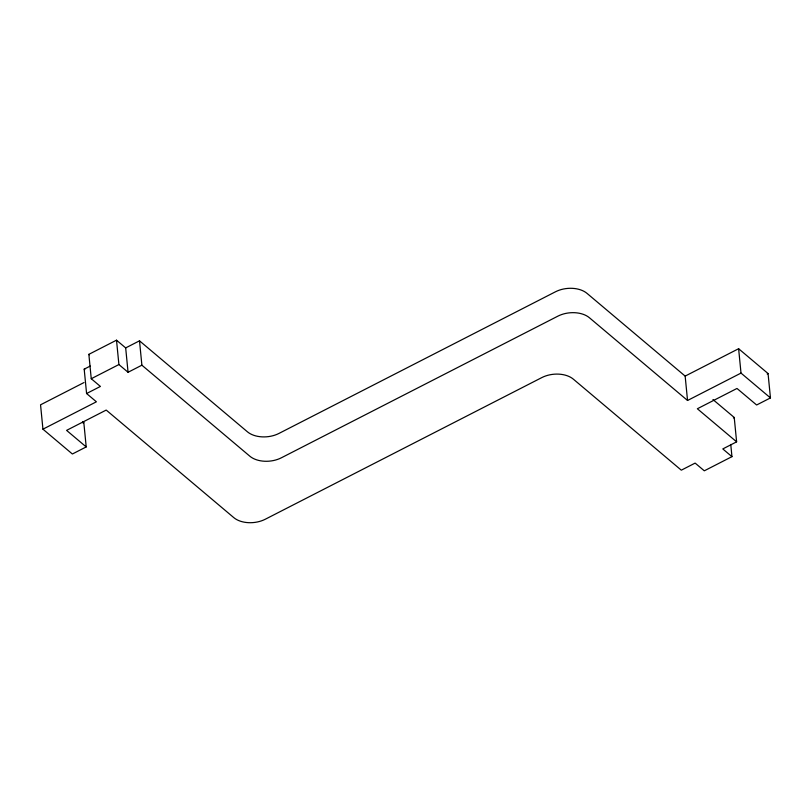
<?xml version="1.0" encoding="UTF-8"?>
<svg xmlns="http://www.w3.org/2000/svg" width="811" height="811" viewBox="0 0 811 811"><rect width="100%" height="100%" fill="white"/><g stroke="black" fill="none" stroke-linecap="round" stroke-linejoin="round"><path stroke-width="1.22" d="M90.244 366.055L84.192 369.157L86.584 393.528L100.412 386.441L91.248 378.727L88.865 354.346L116.51 340.184L125.675 347.909L128.067 372.279L141.884 365.193L249.849 456.208A22.667 14.426 -5.6 0 0 281.366 457.799L557.887 316.148A22.667 14.426 -5.6 0 1 589.404 317.74L687.546 400.482L741.011 373.09L770.45 397.917L756.622 404.993L736.996 388.449L697.359 408.754L736.621 441.843L722.794 448.929L731.948 456.654L704.303 470.816L695.139 463.091L681.311 470.177L573.357 379.163A22.667 14.426 -5.6 0 0 541.839 377.581L265.319 519.222A22.667 14.426 -5.6 0 1 233.801 517.631L106.211 410.072L66.583 430.377L86.209 446.922L72.382 454.008L42.942 429.181L40.55 404.811L83.989 382.559M125.675 347.909L139.502 340.823L247.456 431.837A22.667 14.426 -5.6 0 0 278.974 433.419L555.494 291.778A22.667 14.426 -5.6 0 1 587.012 293.369L685.153 376.101L687.546 400.482M91.248 378.727L118.903 364.555L128.067 372.279M42.942 429.181L96.397 401.8L86.584 393.528M82.955 422.997L83.817 422.551L86.209 446.922M685.153 376.101L738.618 348.72L768.058 373.536L770.45 397.917M767.196 373.983L768.058 373.536M733.367 417.918L734.229 417.472L736.621 441.843M712.96 399.549L734.229 417.472M88.865 354.346L89.433 354.833M84.192 369.157L84.81 369.674M82.59 421.517L83.817 422.551M738.618 348.72L741.011 373.09M730.762 444.469L731.948 456.654M139.502 340.823L141.884 365.193M116.51 340.184L118.903 364.555"/></g></svg>
